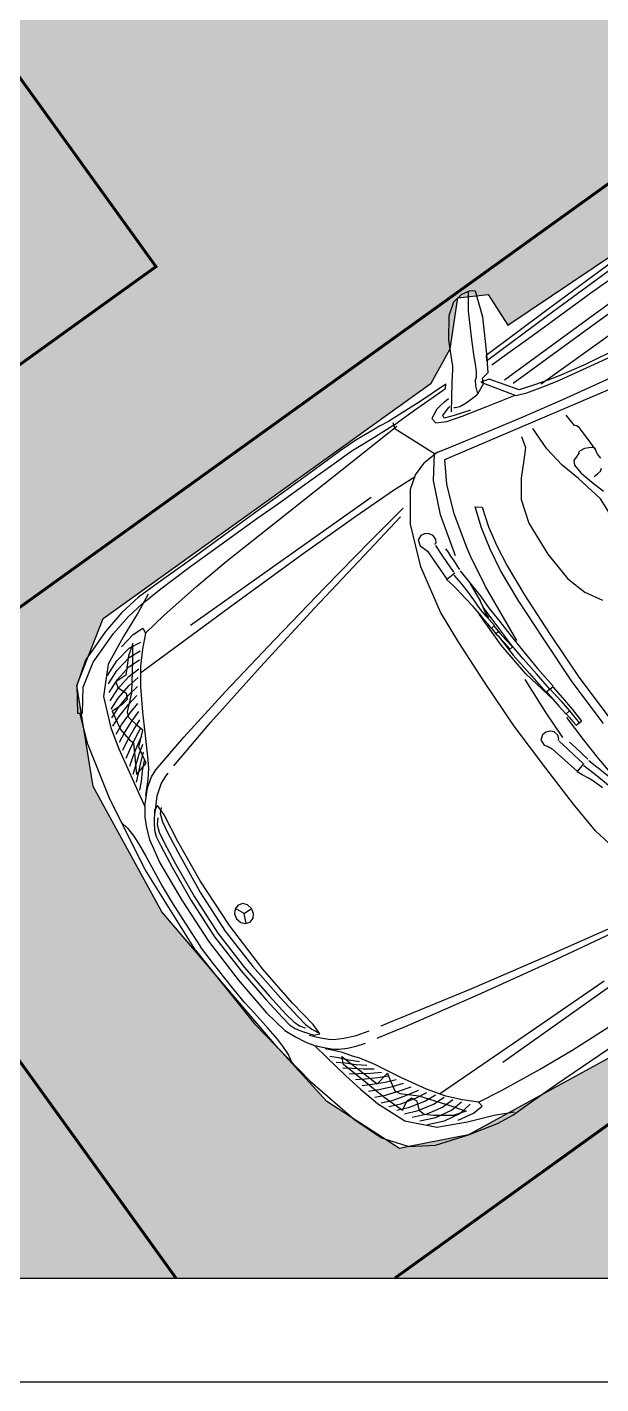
# Model space of a CAD drawing. Header units: millimetres. Extents: x 1904 to 2142, y -1319 to -1235.
# Drawn here: x 2113.16 to 2115.7, y -1251.85 to -1245.82 of the extents above; entities that cross this region are included whole.
import ezdxf

# ---------------------------------------------------------------- set-up
doc = ezdxf.new("R2010")
doc.units = ezdxf.units.MM
doc.header["$LTSCALE"] = 30
doc.layers.add('arquitetura', color=8, linetype='CONTINUOUS')

msp = doc.modelspace()

# ---------------------------------------------------------------- hatches: boundary and pattern name
at = {"layer": 'arquitetura'}
h = msp.add_hatch(dxfattribs=at)
h.set_pattern_fill('AR-HBONE', color=256, scale=0.046205, angle=90, style=0)
h.set_pattern_definition([(135, (2510.08072, -5234.78578), (-0.261376402, 2e-16), [0.55446308, -0.184821027]), (225, (2509.95004, -5234.65509), (-0.261376402, 2e-16), [0.55446308, -0.184821027])])
h.paths.add_polyline_path([(2107.5137, -1250.8005), (2107.1913, -1250.5923), (2106.9757, -1250.3553), (2106.4598, -1249.7496), (2106.1545, -1249.1943), (2106.0826, -1248.7459), (2106.1992, -1248.4489), (2107.655, -1247.403), (2107.738, -1247.2516), (2107.7722, -1247.0256), (2107.9074, -1247.0099), (2107.9946, -1247.1456), (2109.918, -1245.8529), (2110.6675, -1245.1711), (2111.26, -1244.9838), (2111.5412, -1244.8356), (2111.846, -1245.1961), (2112.2713, -1245.5664), (2112.6136, -1246.2381), (2112.8872, -1246.6933), (2112.8481, -1247.0958), (2112.0918, -1247.9386), (2110.7565, -1248.7177), (2108.9559, -1250.1192), (2107.8204, -1250.7402), (2107.5553, -1250.7921)], flags=16)
h.paths.add_polyline_path([(2114.8084, -1250.8005), (2114.486, -1250.5923), (2114.2704, -1250.3553), (2113.7545, -1249.7496), (2113.4492, -1249.1943), (2113.3773, -1248.7459), (2113.4938, -1248.4489), (2114.9496, -1247.403), (2115.0327, -1247.2516), (2115.0668, -1247.0256), (2115.2021, -1247.0099), (2115.2893, -1247.1456), (2117.2127, -1245.8529), (2117.9622, -1245.1711), (2118.5547, -1244.9838), (2118.8359, -1244.8356), (2119.1407, -1245.1961), (2119.566, -1245.5664), (2119.9082, -1246.2381), (2120.1819, -1246.6933), (2120.1428, -1247.0958), (2119.3864, -1247.9386), (2118.0512, -1248.7177), (2116.2506, -1250.1192), (2115.1151, -1250.7402), (2114.85, -1250.7921)], flags=16)
h.paths.add_polyline_path([(2112.5546, -1251.8376), (2112.5546, -1251.3755), (2131.0367, -1251.3755), (2131.0367, -1244.3163), (2104.8739, -1244.2907), (2104.8739, -1251.8376)])

# ---------------------------------------------------------------- linework, layer by layer
for p, q in [((2132.0378, -1251.8376), (2106.9531, -1251.8376)), ((2121.7957, -1251.8376), (2114.0948, -1251.8376))]:
    msp.add_line(p, q, dxfattribs=at)
at = {"layer": 'arquitetura', "linetype": 'Continuous'}
msp.add_line((2121.7957, -1251.8376), (2112.5546, -1251.8376), dxfattribs=at)
at = {"layer": 'arquitetura', "const_width": 0.0128}
msp.add_lwpolyline([(2104.8739, -1249.0865), (2106.8538, -1251.8362), (2113.7282, -1246.8864), (2111.7483, -1244.1367)], close=True, dxfattribs=at)
msp.add_lwpolyline([(2114.7884, -1251.3755), (2121.0229, -1246.8864), (2119.043, -1244.1367), (2112.1686, -1249.0865), (2113.8168, -1251.3755)], dxfattribs=at)
at = {"layer": 'arquitetura'}
for points in [[(2114.8084, -1250.8005), (2114.486, -1250.5923), (2114.2704, -1250.3553), (2113.7545, -1249.7496), (2113.4492, -1249.1943), (2113.3773, -1248.7459), (2113.4938, -1248.4489), (2114.9496, -1247.403), (2115.0327, -1247.2516), (2115.0668, -1247.0256), (2115.2021, -1247.0099), (2115.2893, -1247.1456), (2117.2127, -1245.8529), (2117.9622, -1245.1711)], [(2119.566, -1245.5664), (2119.9082, -1246.2381), (2120.1819, -1246.6933), (2120.1428, -1247.0958), (2119.3864, -1247.9386), (2118.0512, -1248.7177), (2116.2506, -1250.1192), (2115.1151, -1250.7402), (2114.85, -1250.7921), (2114.8084, -1250.8005)], [(2115.7832, -1246.8422), (2115.4616, -1247.0798)], [(2115.4653, -1247.1027), (2115.7913, -1246.8642)], [(2115.6581, -1247.0031), (2115.8802, -1246.8454)], [(2115.6754, -1247.0964), (2115.9685, -1246.8825)], [(2115.6837, -1247.1323), (2115.9582, -1246.934)], [(2115.0283, -1247.1029), (2115.049, -1247.042)], [(2115.049, -1247.042), (2115.0847, -1247.0091)], [(2115.0847, -1247.0091), (2115.1184, -1246.9936)], [(2115.1153, -1247.0834), (2115.1144, -1246.9947)], [(2115.1184, -1246.9936), (2115.1377, -1246.992)], [(2115.1377, -1246.992), (2115.1438, -1246.9938)], [(2115.1438, -1246.9938), (2115.1773, -1247.1087)], [(2115.4353, -1247.165), (2115.6581, -1247.0031)], [(2115.0275, -1247.2133), (2115.0283, -1247.1029)], [(2115.129, -1247.2096), (2115.1153, -1247.0834)], [(2115.4616, -1247.0798), (2115.1928, -1247.2812)], [(2115.1946, -1247.3044), (2115.4653, -1247.1027)], [(2115.2749, -1247.3892), (2115.6754, -1247.0964)], [(2115.1773, -1247.1087), (2115.1948, -1247.2735)], [(2115.3132, -1247.4033), (2115.6837, -1247.1323)], [(2115.3556, -1247.2234), (2115.4353, -1247.165)], [(2115.4371, -1247.4069), (2115.8537, -1247.1075)], [(2115.0327, -1247.2516), (2115.0275, -1247.2133)], [(2115.1396, -1247.287), (2115.129, -1247.2096)], [(2115.2893, -1247.2708), (2115.3556, -1247.2234)], [(2115.0408, -1247.3022), (2115.0327, -1247.2516)], [(2115.1452, -1247.3184), (2115.1396, -1247.287)], [(2115.1928, -1247.2812), (2115.1946, -1247.3044)], [(2115.1948, -1247.2735), (2115.1998, -1247.3576)], [(2115.2188, -1247.3219), (2115.2893, -1247.2708)], [(2115.5186, -1247.3908), (2115.8121, -1247.2559)], [(2115.7899, -1247.2432), (2115.6263, -1247.3234)], [(2115.0451, -1247.3274), (2115.0408, -1247.3022)], [(2115.0429, -1247.4015), (2115.0446, -1247.3418)], [(2115.0446, -1247.3418), (2115.0451, -1247.3274)], [(2115.1505, -1247.3538), (2115.1452, -1247.3184)], [(2115.6263, -1247.3234), (2115.5164, -1247.3716)], [(2115.0143, -1247.4078), (2114.8995, -1247.4849)], [(2115.0126, -1247.4272), (2115.0143, -1247.4078)], [(2115.0397, -1247.5311), (2115.0429, -1247.4015)], [(2115.1459, -1247.391), (2115.1498, -1247.3764)], [(2115.1472, -1247.4152), (2115.1459, -1247.391)], [(2115.1498, -1247.3764), (2115.1505, -1247.3538)], [(2115.1565, -1247.4516), (2115.1816, -1247.4071)], [(2115.2061, -1247.3853), (2115.1697, -1247.3995)], [(2115.1697, -1247.3995), (2115.325, -1247.4584)], [(2115.1998, -1247.3576), (2115.1763, -1247.3809)], [(2115.1816, -1247.4071), (2115.1763, -1247.3809)], [(2115.3391, -1247.4328), (2115.2061, -1247.3853)], [(2115.4716, -1247.3889), (2115.4074, -1247.4117)], [(2115.4567, -1247.4154), (2115.5186, -1247.3908)], [(2115.5164, -1247.3716), (2115.4716, -1247.3889)], [(2115.5333, -1247.4756), (2115.7449, -1247.3801)], [(2114.8748, -1247.5233), (2115.0126, -1247.4272)], [(2115.0091, -1247.7421), (2115.7451, -1247.4295)], [(2115.133, -1247.4707), (2115.1505, -1247.4567)], [(2115.1565, -1247.4516), (2115.1472, -1247.4152)], [(2115.1505, -1247.4567), (2115.1565, -1247.4516)], [(2115.1966, -1247.5068), (2115.3218, -1247.4567)], [(2115.325, -1247.4584), (2115.3739, -1247.4463)], [(2115.4074, -1247.4117), (2115.3391, -1247.4328)], [(2115.3739, -1247.4463), (2115.4567, -1247.4154)], [(2114.8051, -1247.5736), (2114.8748, -1247.5233)], [(2114.8995, -1247.4849), (2114.8198, -1247.536)], [(2114.9737, -1247.5192), (2114.9526, -1247.561)], [(2114.9737, -1247.5192), (2114.9907, -1247.5031)], [(2114.9907, -1247.5031), (2115.0083, -1247.4871)], [(2115.0001, -1247.547), (2115.0165, -1247.5252)], [(2115.0083, -1247.4871), (2115.0265, -1247.4711)], [(2115.0165, -1247.5252), (2115.0279, -1247.5121)], [(2115.0279, -1247.5121), (2115.0322, -1247.5077)], [(2115.0489, -1247.5112), (2115.0561, -1247.5114)], [(2115.1231, -1247.5231), (2115.0513, -1247.5472)], [(2115.0561, -1247.5114), (2115.0756, -1247.5071)], [(2115.0756, -1247.5071), (2115.1049, -1247.4915)], [(2115.0867, -1247.5495), (2115.1966, -1247.5068)], [(2115.1049, -1247.4915), (2115.133, -1247.4707)], [(2115.3598, -1247.5517), (2115.5333, -1247.4756)], [(2114.7593, -1247.5732), (2114.72, -1247.5952)], [(2114.7802, -1247.5612), (2114.7593, -1247.5732)], [(2114.7786, -1247.5776), (2114.7877, -1247.6045)], [(2114.8198, -1247.536), (2114.7802, -1247.5612)], [(2114.7833, -1247.5895), (2114.7858, -1247.588)], [(2114.7858, -1247.588), (2114.8051, -1247.5736)], [(2114.9526, -1247.561), (2114.9696, -1247.5795)], [(2114.9696, -1247.5795), (2115.019, -1247.5736)], [(2115.0061, -1247.5585), (2115.0001, -1247.547)], [(2115.0513, -1247.5472), (2115.0061, -1247.5585)], [(2115.019, -1247.5736), (2115.0867, -1247.5495)], [(2115.2048, -1247.6166), (2115.3598, -1247.5517)], [(2115.5855, -1247.5909), (2115.5486, -1247.5462)], [(2114.5962, -1247.7536), (2114.7969, -1247.5947)], [(2114.6748, -1247.6204), (2114.6154, -1247.657)], [(2114.72, -1247.5952), (2114.6748, -1247.6204)], [(2114.6875, -1247.6497), (2114.7786, -1247.5909)], [(2114.7786, -1247.5909), (2114.7809, -1247.5904)], [(2114.7809, -1247.5904), (2114.7833, -1247.5895)], [(2114.7877, -1247.6045), (2114.9636, -1247.7162)], [(2115.0402, -1247.6847), (2115.2048, -1247.6166)], [(2115.3495, -1247.6409), (2115.3678, -1247.6895)], [(2115.4628, -1247.6944), (2115.3997, -1247.6055)], [(2115.5883, -1247.591), (2115.5855, -1247.5909)], [(2115.5954, -1247.5931), (2115.5883, -1247.591)], [(2115.605, -1247.6003), (2115.5954, -1247.5931)], [(2115.6194, -1247.6175), (2115.605, -1247.6003)], [(2115.6432, -1247.6494), (2115.6194, -1247.6175)], [(2114.5447, -1247.7046), (2114.4929, -1247.7426)], [(2114.508, -1247.7671), (2114.5966, -1247.7044)], [(2114.6154, -1247.657), (2114.5447, -1247.7046)], [(2114.5966, -1247.7044), (2114.6875, -1247.6497)], [(2114.9204, -1247.7546), (2114.9776, -1247.7078)], [(2114.9636, -1247.7162), (2115.0402, -1247.6847)], [(2115.3678, -1247.6895), (2115.3608, -1247.7455)], [(2115.5306, -1247.7681), (2115.4628, -1247.6944)], [(2115.6106, -1247.7033), (2115.6031, -1247.7116)], [(2115.6296, -1247.6937), (2115.6106, -1247.7033)], [(2115.6491, -1247.6903), (2115.6296, -1247.6937)], [(2115.6785, -1247.6988), (2115.6432, -1247.6494)], [(2115.6635, -1247.6897), (2115.6491, -1247.6903)], [(2115.6715, -1247.6903), (2115.6635, -1247.6897)], [(2115.6761, -1247.6931), (2115.6715, -1247.6903)], [(2115.6785, -1247.6988), (2115.6761, -1247.6931)], [(2115.6813, -1247.7074), (2115.6785, -1247.6988)], [(2115.6878, -1247.7196), (2115.6813, -1247.7074)], [(2114.2679, -1248.0149), (2114.5962, -1247.7536)], [(2114.4929, -1247.7426), (2114.4007, -1247.8109)], [(2114.4157, -1247.8346), (2114.508, -1247.7671)], [(2114.8796, -1247.8109), (2114.9204, -1247.7546)], [(2114.9601, -1247.8363), (2114.9636, -1247.7162)], [(2115.0188, -1247.8523), (2115.0091, -1247.7421)], [(2115.3608, -1247.7455), (2115.3477, -1247.8256)], [(2115.6029, -1247.8264), (2115.5306, -1247.7681)], [(2115.5958, -1247.7283), (2115.5826, -1247.7464)], [(2115.5826, -1247.7464), (2115.5845, -1247.7682)], [(2115.5845, -1247.7682), (2115.6123, -1247.8023)], [(2115.6036, -1247.7164), (2115.5958, -1247.7283)], [(2115.6031, -1247.7116), (2115.6036, -1247.7164)], [(2115.7012, -1247.7367), (2115.6878, -1247.7196)], [(2114.4007, -1247.8109), (2114.2559, -1247.9155)], [(2114.7814, -1247.8792), (2114.8784, -1247.8183)], [(2114.8573, -1247.8735), (2114.8796, -1247.8109)], [(2115.3477, -1247.8256), (2115.3486, -1247.9203)], [(2115.6998, -1247.9176), (2115.6029, -1247.8264)], [(2115.6123, -1247.8023), (2115.661, -1247.8416)], [(2115.6723, -1247.818), (2115.6872, -1247.8065)], [(2115.6872, -1247.8065), (2115.7002, -1247.7937)], [(2115.7002, -1247.7937), (2115.7053, -1247.7803)], [(2114.2711, -1247.9376), (2114.4157, -1247.8346)], [(2114.615, -1247.9936), (2114.7814, -1247.8792)], [(2114.8569, -1248.029), (2114.8573, -1247.8735)], [(2114.9905, -1247.9883), (2114.9601, -1247.8363)], [(2115.0514, -1247.9832), (2115.0188, -1247.8523)], [(2115.661, -1247.8416), (2115.7141, -1247.8824)], [(2114.6833, -1247.9106), (2113.882, -1248.4792)], [(2114.2559, -1247.9155), (2114.1611, -1247.9834)], [(2114.1763, -1248.0047), (2114.2711, -1247.9376)], [(2115.3486, -1247.9203), (2115.3821, -1248.0248)], [(2115.7704, -1248.0281), (2115.6998, -1247.9176)], [(2114.1611, -1247.9834), (2114.0514, -1248.0637)], [(2114.0628, -1248.0861), (2114.1763, -1248.0047)], [(2114.3753, -1248.1647), (2114.615, -1247.9936)], [(2114.6513, -1248.1682), (2114.8131, -1247.9971)], [(2114.6787, -1248.1051), (2114.8252, -1247.9583)], [(2115.0564, -1248.1702), (2114.9905, -1247.9883)], [(2115.1079, -1248.1337), (2115.0514, -1247.9832)], [(2115.1727, -1248.0458), (2115.1444, -1247.9531)], [(2115.1444, -1247.9531), (2115.175, -1247.9544)], [(2115.175, -1247.9544), (2115.203, -1248.0414)], [(2114.0514, -1248.0637), (2113.8714, -1248.1953)], [(2114.0401, -1248.1953), (2114.2679, -1248.0149)], [(2114.9029, -1248.2194), (2114.8569, -1248.029)], [(2115.2102, -1248.1406), (2115.1727, -1248.0458)], [(2115.203, -1248.0414), (2115.2398, -1248.1256)], [(2115.3821, -1248.0248), (2115.4659, -1248.1624)], [(2113.8769, -1248.2208), (2114.0628, -1248.0861)], [(2114.4792, -1248.309), (2114.6787, -1248.1051)], [(2114.9035, -1248.0791), (2114.8919, -1248.0991)], [(2114.8919, -1248.0991), (2114.8997, -1248.1258)], [(2114.8997, -1248.1258), (2114.9156, -1248.136)], [(2114.9197, -1248.072), (2114.9035, -1248.0791)], [(2114.9315, -1248.0709), (2114.9197, -1248.072)], [(2114.9401, -1248.0721), (2114.9315, -1248.0709)], [(2114.9572, -1248.0791), (2114.9401, -1248.0721)], [(2114.9697, -1248.0973), (2114.9572, -1248.0791)], [(2114.9666, -1248.1202), (2114.9675, -1248.1169)], [(2114.9675, -1248.1169), (2114.9709, -1248.113)], [(2114.9984, -1248.167), (2114.9692, -1248.1237)], [(2114.9709, -1248.113), (2114.9697, -1248.0973)], [(2115.2398, -1248.1256), (2115.2856, -1248.2143)], [(2114.0583, -1248.3956), (2114.3753, -1248.1647)], [(2114.4316, -1248.4029), (2114.6513, -1248.1682)], [(2114.9156, -1248.136), (2114.9321, -1248.1497)], [(2114.9321, -1248.1497), (2115.0188, -1248.2733)], [(2115.0205, -1248.1991), (2114.9984, -1248.167)], [(2115.0132, -1248.1384), (2115.0248, -1248.154)], [(2115.0248, -1248.154), (2115.0355, -1248.1708)], [(2115.0355, -1248.1708), (2115.0459, -1248.1874)], [(2115.0459, -1248.1874), (2115.0554, -1248.2017)], [(2115.1244, -1248.174), (2115.1079, -1248.1337)], [(2115.1901, -1248.306), (2115.1244, -1248.174)], [(2115.2565, -1248.235), (2115.2102, -1248.1406)], [(2115.4659, -1248.1624), (2115.5551, -1248.2718)], [(2113.8714, -1248.1953), (2113.7384, -1248.2899)], [(2113.7432, -1248.3209), (2113.8769, -1248.2208)], [(2113.9082, -1248.3054), (2114.0401, -1248.1953)], [(2114.9908, -1248.4206), (2114.9029, -1248.2194)], [(2115.017, -1248.2749), (2115.0544, -1248.2451)], [(2115.0501, -1248.2422), (2115.0205, -1248.1991)], [(2115.0554, -1248.2017), (2115.0651, -1248.216)], [(2115.0651, -1248.216), (2115.0744, -1248.2305)], [(2115.0778, -1248.2366), (2115.1688, -1248.3506)], [(2115.335, -1248.3666), (2115.2565, -1248.235)], [(2115.2856, -1248.2143), (2115.3642, -1248.3459)], [(2113.7384, -1248.2899), (2113.6506, -1248.3538)], [(2113.7645, -1248.4336), (2113.9082, -1248.3054)], [(2114.2557, -1248.5411), (2114.4792, -1248.309)], [(2115.0314, -1248.2887), (2115.017, -1248.2749)], [(2115.0472, -1248.3024), (2115.0314, -1248.2887)], [(2115.0615, -1248.3163), (2115.0472, -1248.3024)], [(2115.0815, -1248.2919), (2115.0517, -1248.2553)], [(2115.1103, -1248.3272), (2115.0815, -1248.2919)], [(2115.121, -1248.2912), (2115.1681, -1248.3734)], [(2115.3292, -1248.5458), (2115.1901, -1248.306)], [(2115.5551, -1248.2718), (2115.6304, -1248.3309)], [(2113.6506, -1248.3538), (2113.5774, -1248.4214)], [(2113.6939, -1248.3404), (2113.6497, -1248.4218)], [(2113.6671, -1248.3829), (2113.7432, -1248.3209)], [(2115.1033, -1248.3611), (2115.0615, -1248.3163)], [(2115.1349, -1248.395), (2115.1033, -1248.3611)], [(2115.138, -1248.3654), (2115.1103, -1248.3272)], [(2115.1679, -1248.4076), (2115.138, -1248.3654)], [(2115.1688, -1248.3506), (2115.2069, -1248.4033)], [(2115.4453, -1248.5358), (2115.335, -1248.3666)], [(2115.3642, -1248.3459), (2115.4745, -1248.5151)], [(2115.6304, -1248.3309), (2115.7087, -1248.367)], [(2113.5774, -1248.4214), (2113.504, -1248.5052)], [(2113.6497, -1248.4218), (2113.5839, -1248.5282)], [(2113.6067, -1248.4389), (2113.6671, -1248.3829)], [(2113.6601, -1248.6895), (2114.0583, -1248.3956)], [(2114.1922, -1248.6626), (2114.4316, -1248.4029)], [(2115.0715, -1248.5553), (2114.9908, -1248.4206)], [(2115.1716, -1248.4385), (2115.1349, -1248.395)], [(2115.2597, -1248.5659), (2115.1613, -1248.4295)], [(2115.1949, -1248.4398), (2115.1679, -1248.4076)], [(2115.1795, -1248.3979), (2115.1681, -1248.3734)], [(2115.2191, -1248.4505), (2115.1785, -1248.3966)], [(2115.1905, -1248.4227), (2115.1795, -1248.3979)], [(2115.2046, -1248.4458), (2115.1905, -1248.4227)], [(2115.2069, -1248.4033), (2115.2474, -1248.4547)], [(2113.5402, -1248.5147), (2113.6067, -1248.4389)], [(2113.6269, -1248.5192), (2113.6699, -1248.4915)], [(2113.6699, -1248.4915), (2113.6823, -1248.5129)], [(2113.6823, -1248.5129), (2113.7645, -1248.4336)], [(2115.1862, -1248.456), (2115.1716, -1248.4385)], [(2115.2012, -1248.4737), (2115.1862, -1248.456)], [(2115.23, -1248.4794), (2115.1949, -1248.4398)], [(2115.2157, -1248.4911), (2115.2012, -1248.4737)], [(2115.2424, -1248.5226), (2115.2162, -1248.4901)], [(2115.2171, -1248.4905), (2115.23, -1248.4794)], [(2115.2589, -1248.5051), (2115.2191, -1248.4505)], [(2115.2272, -1248.4806), (2115.2535, -1248.5128)], [(2115.2474, -1248.4547), (2115.2882, -1248.5054)], [(2113.504, -1248.5052), (2113.4154, -1248.6332)], [(2113.4493, -1248.6416), (2113.5402, -1248.5147)], [(2113.5839, -1248.5282), (2113.5156, -1248.6512)], [(2113.5755, -1248.5738), (2113.6269, -1248.5192)], [(2113.6823, -1248.5129), (2113.6686, -1248.5844)], [(2114.0369, -1248.7728), (2114.2557, -1248.5411)], [(2115.2364, -1248.5151), (2115.2475, -1248.5055)], [(2115.2708, -1248.5537), (2115.2424, -1248.5226)], [(2115.2451, -1248.524), (2115.3125, -1248.6103)], [(2115.2535, -1248.5128), (2115.2815, -1248.5442)], [(2115.3001, -1248.5587), (2115.2589, -1248.5051)], [(2115.2815, -1248.5442), (2115.31, -1248.5746)], [(2115.2882, -1248.5054), (2115.3533, -1248.5879)], [(2115.5748, -1248.7288), (2115.4453, -1248.5358)], [(2115.4745, -1248.5151), (2115.604, -1248.7081)], [(2113.554, -1248.6355), (2113.6097, -1248.58)], [(2113.6255, -1248.559), (2113.6059, -1248.6137)], [(2113.6091, -1248.6217), (2113.6583, -1248.5919)], [(2113.6097, -1248.58), (2113.6613, -1248.5525)], [(2113.6259, -1248.6352), (2113.6255, -1248.559)], [(2113.6686, -1248.5844), (2113.6596, -1248.6593)], [(2115.1861, -1248.7305), (2115.0715, -1248.5553)], [(2115.3686, -1248.6938), (2115.2597, -1248.5659)], [(2115.2997, -1248.5839), (2115.2708, -1248.5537)], [(2115.2997, -1248.5839), (2115.3097, -1248.5739)], [(2115.3578, -1248.6269), (2115.3001, -1248.5587)], [(2115.3125, -1248.6103), (2115.3854, -1248.693)], [(2115.3533, -1248.5879), (2115.4208, -1248.6707)], [(2113.4154, -1248.6332), (2113.3773, -1248.7459)], [(2113.4049, -1248.7524), (2113.4493, -1248.6416)], [(2113.5156, -1248.6512), (2113.4956, -1248.7938)], [(2113.5131, -1248.7009), (2113.554, -1248.6355)], [(2113.5555, -1248.6769), (2113.6091, -1248.6217)], [(2113.557, -1248.7184), (2113.6084, -1248.6634)], [(2113.6059, -1248.6137), (2113.5946, -1248.7004)], [(2113.6077, -1248.7052), (2113.6523, -1248.6709)], [(2113.6084, -1248.6634), (2113.6553, -1248.6314)], [(2113.6213, -1248.7788), (2113.6259, -1248.6352)], [(2113.6596, -1248.6593), (2113.6596, -1248.7501)], [(2113.9715, -1248.9086), (2114.1922, -1248.6626)], [(2115.417, -1248.6939), (2115.3578, -1248.6269)], [(2115.4208, -1248.6707), (2115.4908, -1248.7491)], [(2113.517, -1248.7385), (2113.5555, -1248.6769)], [(2113.5209, -1248.776), (2113.557, -1248.7184)], [(2113.5946, -1248.7004), (2113.5499, -1248.7297)], [(2113.5499, -1248.7297), (2113.5596, -1248.7549)], [(2113.5584, -1248.7598), (2113.6077, -1248.7052)], [(2113.6071, -1248.7469), (2113.6494, -1248.7103)], [(2115.3178, -1248.9266), (2115.1861, -1248.7305)], [(2115.399, -1248.77), (2115.3666, -1248.7191)], [(2115.4912, -1248.8089), (2115.3686, -1248.6938)], [(2115.3854, -1248.693), (2115.4581, -1248.775)], [(2115.4757, -1248.7611), (2115.417, -1248.6939)], [(2115.7142, -1248.9147), (2115.5748, -1248.7288)], [(2115.604, -1248.7081), (2115.7433, -1248.894)], [(2113.3773, -1248.7459), (2113.3795, -1248.868)], [(2113.4028, -1248.8678), (2113.4049, -1248.7524)], [(2113.5248, -1248.8136), (2113.5584, -1248.7598)], [(2113.5596, -1248.7549), (2113.596, -1248.7789)], [(2113.5599, -1248.8012), (2113.6071, -1248.7469)], [(2113.5614, -1248.8426), (2113.6064, -1248.7886)], [(2113.596, -1248.7789), (2113.6003, -1248.8072)], [(2113.6024, -1248.8618), (2113.6213, -1248.7788)], [(2113.6057, -1248.8303), (2113.6434, -1248.7892)], [(2113.6064, -1248.7886), (2113.6464, -1248.7498)], [(2113.6596, -1248.7501), (2113.669, -1248.8635)], [(2113.8515, -1248.9751), (2114.0369, -1248.7728)], [(2115.4596, -1248.8663), (2115.399, -1248.77)], [(2115.4581, -1248.775), (2115.4882, -1248.751)], [(2115.4607, -1248.7731), (2115.4894, -1248.8059)], [(2115.5247, -1248.8134), (2115.4762, -1248.7601)], [(2115.4882, -1248.751), (2115.5322, -1248.8007)], [(2113.4956, -1248.7938), (2113.5281, -1248.934)], [(2113.5287, -1248.8511), (2113.5599, -1248.8012)], [(2113.5326, -1248.8887), (2113.5614, -1248.8426)], [(2113.5485, -1248.8511), (2113.5342, -1248.8599)], [(2113.5775, -1248.8306), (2113.5485, -1248.8511)], [(2113.5629, -1248.8841), (2113.6057, -1248.8303)], [(2113.6003, -1248.8072), (2113.5775, -1248.8306)], [(2113.6136, -1248.8671), (2113.6477, -1248.8253)], [(2115.4894, -1248.8059), (2115.5176, -1248.8391)], [(2115.5176, -1248.8391), (2115.5463, -1248.8719)], [(2115.5247, -1248.8134), (2115.5624, -1248.8586)], [(2115.5322, -1248.8007), (2115.5745, -1248.8513)], [(2115.5745, -1248.8513), (2115.6157, -1248.9033)], [(2113.3795, -1248.868), (2113.4028, -1248.8678)], [(2113.4263, -1249.0055), (2113.3907, -1248.8672)], [(2113.5342, -1248.8599), (2113.5703, -1248.941)], [(2113.5365, -1248.9262), (2113.5629, -1248.8841)], [(2113.5755, -1248.9201), (2113.6136, -1248.8671)], [(2113.5881, -1248.9561), (2113.6215, -1248.9039)], [(2113.6071, -1248.8877), (2113.6024, -1248.8618)], [(2113.6461, -1248.9251), (2113.6071, -1248.8877)], [(2113.6215, -1248.9039), (2113.652, -1248.8614)], [(2113.6293, -1248.9406), (2113.6563, -1248.8975)], [(2113.669, -1248.8635), (2113.6817, -1248.9805)], [(2113.8076, -1249.1022), (2113.9715, -1248.9086)], [(2115.5326, -1248.9761), (2115.4596, -1248.8663)], [(2115.5477, -1248.8713), (2115.5624, -1248.8586)], [(2115.5477, -1248.8713), (2115.5625, -1248.8881)], [(2115.6244, -1248.9859), (2115.5515, -1248.8869)], [(2115.5624, -1248.8586), (2115.6055, -1248.9108)], [(2115.5625, -1248.8881), (2115.5777, -1248.9047)], [(2115.5777, -1248.9047), (2115.593, -1248.9209)], [(2115.593, -1248.9209), (2115.6157, -1248.9033)], [(2113.5281, -1248.934), (2113.5637, -1249.0259)], [(2113.5515, -1248.9617), (2113.5755, -1248.9201)], [(2113.5665, -1248.9971), (2113.5881, -1248.9561)], [(2113.5703, -1248.941), (2113.6097, -1248.9858)], [(2113.6007, -1248.9921), (2113.6293, -1248.9406)], [(2113.6372, -1248.9774), (2113.6606, -1248.9335)], [(2113.6451, -1249.0142), (2113.6649, -1248.9696)], [(2113.67, -1248.9442), (2113.6461, -1248.9251)], [(2113.6522, -1249.0188), (2113.67, -1248.9442)], [(2115.4571, -1249.1126), (2115.3178, -1248.9266)], [(2115.4428, -1248.9639), (2115.436, -1248.986)], [(2115.457, -1248.9533), (2115.4428, -1248.9639)], [(2115.4682, -1248.9496), (2115.457, -1248.9533)], [(2115.4769, -1248.9488), (2115.4682, -1248.9496)], [(2115.4951, -1248.9518), (2115.4769, -1248.9488)], [(2115.5114, -1248.9667), (2115.4951, -1248.9518)], [(2115.5161, -1248.9818), (2115.5114, -1248.9667)], [(2113.5233, -1249.2494), (2113.4263, -1249.0055)], [(2113.5637, -1249.0259), (2113.6027, -1249.1158)], [(2113.5815, -1249.0325), (2113.6007, -1248.9921)], [(2113.5965, -1249.0679), (2113.6133, -1249.0282)], [(2113.6097, -1248.9858), (2113.6282, -1248.9996)], [(2113.6133, -1249.0282), (2113.6372, -1248.9774)], [(2113.626, -1249.0642), (2113.6451, -1249.0142)], [(2113.6282, -1248.9996), (2113.6411, -1249.1404)], [(2113.6852, -1249.0908), (2113.6522, -1249.0188)], [(2113.653, -1249.051), (2113.6692, -1249.0057)], [(2113.6817, -1248.9805), (2113.6925, -1249.0753)], [(2113.7282, -1249.1193), (2113.8515, -1248.9751)], [(2115.436, -1248.986), (2115.4496, -1249.0103)], [(2115.4496, -1249.0103), (2115.4674, -1249.0166)], [(2115.4674, -1249.0166), (2115.4865, -1249.0263)], [(2115.4865, -1249.0263), (2115.5989, -1249.1272)], [(2115.5135, -1248.9897), (2115.5136, -1248.9863)], [(2115.5136, -1248.9863), (2115.5161, -1248.9818)], [(2115.555, -1249.0281), (2115.5168, -1248.9925)], [(2115.5838, -1249.0545), (2115.555, -1249.0281)], [(2115.563, -1248.9969), (2115.5879, -1249.019)], [(2115.5879, -1249.019), (2115.6205, -1249.0504)], [(2115.6922, -1249.0705), (2115.6244, -1248.9859)], [(2113.6115, -1249.1034), (2113.626, -1249.0642)], [(2113.6386, -1249.1002), (2113.653, -1249.051)], [(2113.6411, -1249.1404), (2113.6852, -1249.0908)], [(2113.6512, -1249.1363), (2113.6609, -1249.0877)], [(2113.6609, -1249.0877), (2113.6735, -1249.0418)], [(2113.6687, -1249.1245), (2113.6778, -1249.0778)], [(2113.6925, -1249.0753), (2113.6951, -1249.114)], [(2115.6223, -1249.0898), (2115.5838, -1249.0545)], [(2115.5974, -1249.1292), (2115.6271, -1249.0917)], [(2115.6205, -1249.0504), (2115.6434, -1249.073)], [(2115.648, -1249.0782), (2115.7624, -1249.1688)], [(2115.7524, -1249.1402), (2115.6922, -1249.0705)], [(2113.6027, -1249.1158), (2113.6536, -1249.2278)], [(2113.6264, -1249.1388), (2113.6386, -1249.1002)], [(2113.6414, -1249.1742), (2113.6512, -1249.1363)], [(2113.6638, -1249.1723), (2113.6687, -1249.1245)], [(2113.691, -1249.1998), (2113.708, -1249.1502)], [(2113.6951, -1249.114), (2113.6924, -1249.1632)], [(2113.708, -1249.1502), (2113.7282, -1249.1193)], [(2113.7517, -1249.1821), (2113.7721, -1249.1485)], [(2113.7721, -1249.1485), (2113.7826, -1249.1344)], [(2115.5805, -1249.2726), (2115.4571, -1249.1126)], [(2115.6196, -1249.142), (2115.5974, -1249.1292)], [(2115.6472, -1249.1569), (2115.6196, -1249.142)], [(2115.6641, -1249.1312), (2115.6268, -1249.1022)], [(2115.7001, -1249.1591), (2115.6641, -1249.1312)], [(2113.6564, -1249.2096), (2113.6638, -1249.1723)], [(2113.6789, -1249.2827), (2113.691, -1249.1998)], [(2113.6924, -1249.1632), (2113.6812, -1249.2341)], [(2113.734, -1249.2359), (2113.7517, -1249.1821)], [(2115.6688, -1249.1705), (2115.6472, -1249.1569)], [(2115.7088, -1249.1995), (2115.6688, -1249.1705)], [(2115.7357, -1249.1901), (2115.7001, -1249.1591)], [(2113.6822, -1249.5656), (2113.5233, -1249.2494)], [(2113.6536, -1249.2278), (2113.6789, -1249.2827)], [(2113.7234, -1249.3211), (2113.734, -1249.2359)], [(2115.6787, -1249.3902), (2115.5805, -1249.2726)], [(2113.6789, -1249.2827), (2113.6782, -1249.3295)], [(2113.6782, -1249.3295), (2113.6868, -1249.3773)], [(2113.7213, -1249.2994), (2113.7196, -1249.3543)], [(2113.7351, -1249.2775), (2113.7213, -1249.2994)], [(2113.7369, -1249.3335), (2113.7338, -1249.3636)], [(2113.7648, -1249.3189), (2113.7351, -1249.2775)], [(2113.7506, -1249.2877), (2113.7473, -1249.3134)], [(2113.7473, -1249.3134), (2113.7574, -1249.3508)], [(2113.8251, -1249.4384), (2113.7648, -1249.3189)], [(2113.5747, -1249.3532), (2113.6025, -1249.3792)], [(2113.6025, -1249.3792), (2113.6297, -1249.4138)], [(2113.6868, -1249.3773), (2113.6991, -1249.4292)], [(2113.7196, -1249.3543), (2113.7217, -1249.3883)], [(2113.7217, -1249.3883), (2113.7288, -1249.4156)], [(2113.7338, -1249.3636), (2113.742, -1249.396)], [(2113.7574, -1249.3508), (2113.7806, -1249.4006)], [(2115.8396, -1249.5397), (2115.6787, -1249.3902)], [(2113.6297, -1249.4138), (2113.651, -1249.4466)], [(2113.651, -1249.4466), (2113.6828, -1249.5023)], [(2113.6991, -1249.4292), (2113.7455, -1249.5323)], [(2113.7288, -1249.4156), (2113.7492, -1249.4574)], [(2113.742, -1249.396), (2113.7639, -1249.4418)], [(2113.7639, -1249.4418), (2113.8145, -1249.5365)], [(2113.7806, -1249.4006), (2113.8351, -1249.5035)], [(2113.9237, -1249.612), (2113.8251, -1249.4384)], [(2113.6828, -1249.5023), (2113.7267, -1249.5815)], [(2113.7492, -1249.4574), (2113.7998, -1249.5521)], [(2113.8351, -1249.5035), (2113.9264, -1249.6657)], [(2113.9037, -1249.9208), (2113.6822, -1249.5656)], [(2113.7455, -1249.5323), (2113.8422, -1249.6988)], [(2113.7998, -1249.5521), (2113.8838, -1249.6992)], [(2113.8145, -1249.5365), (2113.8985, -1249.6836)], [(2113.7267, -1249.5815), (2113.7559, -1249.6369)], [(2114.0537, -1249.811), (2113.9237, -1249.612)], [(2113.7559, -1249.6369), (2113.8001, -1249.7108)], [(2113.8985, -1249.6836), (2114.0031, -1249.845)], [(2113.9264, -1249.6657), (2114.035, -1249.8354)], [(2113.8001, -1249.7108), (2113.8735, -1249.8257)], [(2113.8422, -1249.6988), (2113.9616, -1249.8796)], [(2113.8838, -1249.6992), (2113.9884, -1249.8607)], [(2114.0793, -1249.7375), (2114.077, -1249.7595)], [(2114.0924, -1249.7205), (2114.0793, -1249.7375)], [(2114.1191, -1249.7581), (2114.0808, -1249.7346)], [(2114.1128, -1249.7138), (2114.0924, -1249.7205)], [(2114.1343, -1249.7188), (2114.1128, -1249.7138)], [(2114.1191, -1249.7581), (2114.1523, -1249.7346)], [(2114.1523, -1249.7346), (2114.1343, -1249.7188)], [(2114.1613, -1249.7568), (2114.1523, -1249.7346)], [(2114.202, -1250.0043), (2114.0537, -1249.811)], [(2114.077, -1249.7595), (2114.086, -1249.7817)], [(2114.086, -1249.7817), (2114.104, -1249.7975)], [(2114.104, -1249.7975), (2114.1254, -1249.8025)], [(2114.1287, -1249.8021), (2114.1191, -1249.7581)], [(2114.1254, -1249.8025), (2114.1458, -1249.7958)], [(2114.1458, -1249.7958), (2114.1589, -1249.7787)], [(2114.1589, -1249.7787), (2114.1613, -1249.7568)], [(2115.4679, -1249.9439), (2115.775, -1249.8077)], [(2115.5044, -1249.9598), (2115.8226, -1249.8106)], [(2113.8735, -1249.8257), (2113.926, -1249.9049)], [(2113.9884, -1249.8607), (2114.1062, -1250.0127)], [(2114.0031, -1249.845), (2114.121, -1249.9971)], [(2114.035, -1249.8354), (2114.1586, -1249.993)], [(2116.065, -1249.8528), (2115.2668, -1250.4191)], [(2113.9037, -1249.9208), (2114.1657, -1250.2471)], [(2113.9834, -1249.9806), (2113.926, -1249.9049)], [(2113.9616, -1249.8796), (2114.0929, -1250.0521)], [(2114.0677, -1250.0879), (2113.9834, -1249.9806)], [(2114.121, -1249.9971), (2114.232, -1250.125)], [(2114.1586, -1249.993), (2114.2805, -1250.1312)], [(2115.1299, -1250.0897), (2115.4679, -1249.9439)], [(2115.1554, -1250.1192), (2115.5044, -1249.9598)], [(2114.0929, -1250.0521), (2114.2181, -1250.1984)], [(2114.1062, -1250.0127), (2114.2173, -1250.1406)], [(2114.3335, -1250.155), (2114.202, -1250.0043)], [(2115.3943, -1250.2786), (2115.7169, -1250.0557)], [(2114.1228, -1250.154), (2114.0677, -1250.0879)], [(2114.8128, -1250.2212), (2115.1299, -1250.0897)], [(2114.1654, -1250.1999), (2114.1228, -1250.154)], [(2114.2173, -1250.1406), (2114.29, -1250.2197)], [(2114.232, -1250.125), (2114.3048, -1250.2041)], [(2114.2805, -1250.1312), (2114.359, -1250.2159)], [(2114.4259, -1250.2506), (2114.3335, -1250.155)], [(2114.8346, -1250.2597), (2115.1554, -1250.1192)], [(2114.2257, -1250.2675), (2114.1654, -1250.1999)], [(2114.2181, -1250.1984), (2114.3, -1250.2763)], [(2114.29, -1250.2197), (2114.3227, -1250.2527)], [(2114.3048, -1250.2041), (2114.3395, -1250.2388)], [(2114.359, -1250.2159), (2114.3922, -1250.2497)], [(2114.7554, -1250.2447), (2114.7841, -1250.2329)], [(2114.7841, -1250.2329), (2114.8128, -1250.2212)], [(2115.5773, -1250.362), (2115.8228, -1250.2065)], [(2114.1657, -1250.2471), (2114.4117, -1250.5016)], [(2114.2678, -1250.3159), (2114.2257, -1250.2675)], [(2114.3, -1250.2763), (2114.3475, -1250.3049)], [(2114.3227, -1250.2527), (2114.3461, -1250.2684)], [(2114.3395, -1250.2388), (2114.365, -1250.2566)], [(2114.3461, -1250.2684), (2114.3775, -1250.2816)], [(2114.365, -1250.2566), (2114.3901, -1250.2651)], [(2114.3775, -1250.2816), (2114.4299, -1250.2982)], [(2114.3922, -1250.2497), (2114.419, -1250.2709)], [(2114.4085, -1250.2982), (2114.4586, -1250.3093)], [(2114.419, -1250.2709), (2114.4469, -1250.2851)], [(2114.4551, -1250.2923), (2114.4259, -1250.2506)], [(2114.4299, -1250.2982), (2114.4551, -1250.2923)], [(2114.5613, -1250.3112), (2114.6167, -1250.2983)], [(2114.6167, -1250.2983), (2114.6745, -1250.2785)], [(2114.7098, -1250.3102), (2114.7484, -1250.2944)], [(2114.7268, -1250.2564), (2114.7554, -1250.2447)], [(2114.7484, -1250.2944), (2114.7959, -1250.2755)], [(2114.7959, -1250.2755), (2114.8346, -1250.2597)], [(2114.9854, -1250.5574), (2115.3943, -1250.2786)], [(2114.2917, -1250.3469), (2114.2678, -1250.3159)], [(2114.3154, -1250.3839), (2114.2917, -1250.3469)], [(2114.3475, -1250.3049), (2114.3924, -1250.3288)], [(2114.3924, -1250.3288), (2114.4317, -1250.3437)], [(2114.4317, -1250.3437), (2114.482, -1250.3539)], [(2114.4317, -1250.3437), (2114.4856, -1250.3969)], [(2114.4586, -1250.3093), (2114.4939, -1250.3158)], [(2114.5508, -1250.3735), (2114.4783, -1250.3575)], [(2114.482, -1250.3539), (2114.5174, -1250.3599)], [(2114.4939, -1250.3158), (2114.5171, -1250.3166)], [(2114.5171, -1250.3166), (2114.5613, -1250.3112)], [(2114.5406, -1250.3603), (2114.5774, -1250.3554)], [(2114.5774, -1250.3554), (2114.6167, -1250.3459)], [(2114.6167, -1250.3459), (2114.658, -1250.3326)], [(2115.6947, -1250.3859), (2115.81, -1250.3074)], [(2114.3307, -1250.4187), (2114.3154, -1250.3839)], [(2114.4856, -1250.3969), (2114.5692, -1250.4763)], [(2114.4998, -1250.3911), (2114.5375, -1250.3964)], [(2114.5174, -1250.3599), (2114.5406, -1250.3603)], [(2114.5283, -1250.417), (2114.5674, -1250.4203)], [(2114.5375, -1250.3964), (2114.5842, -1250.4076)], [(2114.6001, -1250.3903), (2114.5508, -1250.3735)], [(2114.5601, -1250.4284), (2114.5528, -1250.3926)], [(2114.5528, -1250.3926), (2114.7096, -1250.5132)], [(2114.5842, -1250.4076), (2114.6313, -1250.4145)], [(2114.632, -1250.3993), (2114.6001, -1250.3903)], [(2114.6987, -1250.4274), (2114.632, -1250.3993)], [(2115.4298, -1250.4501), (2115.5773, -1250.362)], [(2115.505, -1250.5149), (2115.6947, -1250.3859)], [(2114.5568, -1250.4428), (2114.5972, -1250.444)], [(2114.6741, -1250.5187), (2114.5601, -1250.4284)], [(2114.5674, -1250.4203), (2114.6163, -1250.4271)], [(2114.5692, -1250.4763), (2114.636, -1250.5372)], [(2114.5853, -1250.4686), (2114.627, -1250.4679)], [(2114.5972, -1250.444), (2114.6484, -1250.4467)], [(2114.6163, -1250.4271), (2114.6639, -1250.4304)], [(2114.627, -1250.4679), (2114.6806, -1250.4663)], [(2114.6484, -1250.4467), (2114.6965, -1250.4464)], [(2114.6806, -1250.4663), (2114.7292, -1250.4624)], [(2114.8145, -1250.4848), (2114.6987, -1250.4274)], [(2114.7096, -1250.5132), (2114.7549, -1250.4659)], [(2114.7127, -1250.4859), (2114.7618, -1250.4784)], [(2114.7549, -1250.4659), (2114.765, -1250.4948)], [(2115.2614, -1250.5434), (2115.4298, -1250.4501)], [(2114.4117, -1250.5016), (2114.6099, -1250.6737)], [(2114.6137, -1250.4945), (2114.6569, -1250.4917)], [(2114.636, -1250.5372), (2114.711, -1250.6012)], [(2114.6422, -1250.5203), (2114.6867, -1250.5155)], [(2114.6569, -1250.4917), (2114.7127, -1250.4859)], [(2114.693, -1250.5352), (2114.6741, -1250.5187)], [(2114.6867, -1250.5155), (2114.7448, -1250.5055)], [(2114.7447, -1250.5771), (2114.693, -1250.5352)], [(2114.7165, -1250.5393), (2114.7769, -1250.525)], [(2114.7448, -1250.5055), (2114.7944, -1250.4943)], [(2114.765, -1250.4948), (2114.7874, -1250.544)], [(2114.7769, -1250.525), (2114.827, -1250.5103)], [(2114.809, -1250.5446), (2114.8597, -1250.5263)], [(2114.928, -1250.5378), (2114.8145, -1250.4848)], [(2115.0137, -1250.5679), (2114.928, -1250.5378)], [(2115.3684, -1250.6107), (2115.505, -1250.5149)], [(2114.6707, -1250.5461), (2114.7165, -1250.5393)], [(2114.6992, -1250.572), (2114.7464, -1250.5631)], [(2114.7277, -1250.5978), (2114.7762, -1250.5869)], [(2114.8214, -1250.6324), (2114.7447, -1250.5771)], [(2114.7464, -1250.5631), (2114.809, -1250.5446)], [(2114.7762, -1250.5869), (2114.8411, -1250.5642)], [(2114.7874, -1250.544), (2114.8103, -1250.5569)], [(2114.8103, -1250.5569), (2114.8949, -1250.5666)], [(2114.8148, -1250.602), (2114.8807, -1250.5774)], [(2114.8397, -1250.5934), (2114.8261, -1250.619)], [(2114.8611, -1250.5769), (2114.8397, -1250.5934)], [(2114.8411, -1250.5642), (2114.8923, -1250.5422)], [(2114.8534, -1250.6171), (2114.9203, -1250.5905)], [(2114.8864, -1250.5904), (2114.8611, -1250.5769)], [(2114.8807, -1250.5774), (2114.9305, -1250.5525)], [(2114.897, -1250.6327), (2114.8864, -1250.5904)], [(2114.8949, -1250.5666), (2115.0319, -1250.6096)], [(2114.9203, -1250.5905), (2114.9688, -1250.5627)], [(2114.9599, -1250.6037), (2115.007, -1250.5729)], [(2114.9995, -1250.6168), (2115.0453, -1250.5831)], [(2115.0874, -1250.5841), (2115.0137, -1250.5679)], [(2115.0391, -1250.63), (2115.0835, -1250.5933)], [(2115.1594, -1250.5948), (2115.0874, -1250.5841)], [(2115.1594, -1250.5948), (2115.2614, -1250.5434)], [(2115.1757, -1250.6132), (2115.1594, -1250.5948)], [(2114.711, -1250.6012), (2114.8326, -1250.6782)], [(2114.7619, -1250.6139), (2114.8148, -1250.602)], [(2114.796, -1250.63), (2114.8534, -1250.6171)], [(2114.8261, -1250.619), (2114.8214, -1250.6324)], [(2114.8302, -1250.6461), (2114.8921, -1250.6321)], [(2114.8643, -1250.6622), (2114.9307, -1250.6472)], [(2114.8921, -1250.6321), (2114.9599, -1250.6037)], [(2114.9176, -1250.6501), (2114.897, -1250.6327)], [(2114.9613, -1250.6535), (2114.9176, -1250.6501)], [(2114.9307, -1250.6472), (2114.9995, -1250.6168)], [(2115.0463, -1250.6536), (2114.9613, -1250.6535)], [(2114.9693, -1250.6623), (2115.0391, -1250.63)], [(2115.0079, -1250.6774), (2115.0787, -1250.6431)], [(2115.0319, -1250.6096), (2115.1037, -1250.6352)], [(2115.1037, -1250.6352), (2115.0463, -1250.6536)], [(2115.0692, -1250.6746), (2115.1365, -1250.6442)], [(2115.0787, -1250.6431), (2115.1217, -1250.6035)], [(2115.1104, -1250.6818), (2115.2288, -1250.6533)], [(2115.1365, -1250.6442), (2115.1757, -1250.6132)], [(2115.2288, -1250.6533), (2115.3181, -1250.6377)], [(2115.2428, -1250.6901), (2115.3113, -1250.6531)], [(2115.3113, -1250.6531), (2115.3684, -1250.6107)], [(2114.6099, -1250.6737), (2114.7287, -1250.7529)], [(2114.8326, -1250.6782), (2114.9738, -1250.7064)], [(2114.8985, -1250.6783), (2114.9693, -1250.6623)], [(2114.9327, -1250.6944), (2115.0079, -1250.6774)], [(2114.9738, -1250.7064), (2115.1104, -1250.6818)], [(2115.1151, -1250.7402), (2115.2428, -1250.6901)], [(2114.7287, -1250.7529), (2114.85, -1250.7921)], [(2114.9677, -1250.7856), (2115.1151, -1250.7402)], [(2114.85, -1250.7921), (2114.9677, -1250.7856)]]:
    msp.add_lwpolyline(points, dxfattribs=at)
at = {"layer": 'arquitetura', "linetype": 'ByBlock'}
msp.add_lwpolyline([(2112.5546, -1251.8376), (2112.5546, -1251.3755), (2132.0378, -1251.3755), (2132.0378, -1251.8376)], close=True, dxfattribs=at)

doc.saveas('drawing.dxf')
